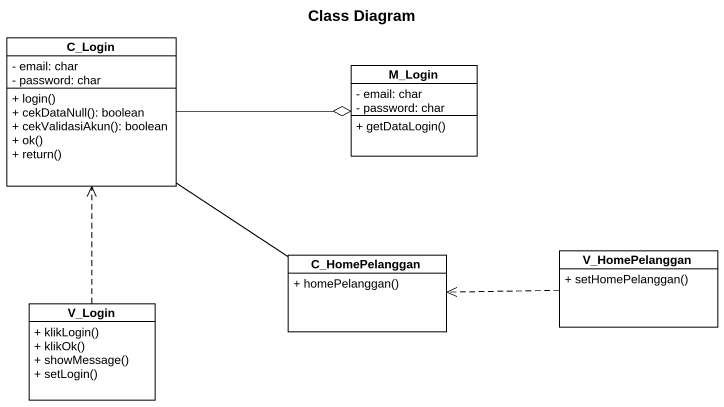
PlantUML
@startuml
title Class Diagram
hide circle
hide empty members
skinparam classAttributeIconSize 0
class C_Login {
  - email: char
  - password: char
  + login()
  + cekDataNull(): boolean
  + cekValidasiAkun(): boolean
  + ok()
  + return()
}
class M_Login {
  - email: char
  - password: char
  + getDataLogin()
}
class C_HomePelanggan {
  + homePelanggan()
}
class V_HomePelanggan {
  + setHomePelanggan()
}
class V_Login {
  + klikLogin()
  + klikOk()
  + showMessage()
  + setLogin()
}
C_Login -right-o M_Login
C_Login -- C_HomePelanggan
V_HomePelanggan .left.> C_HomePelanggan
V_Login .up.> C_Login
@enduml
